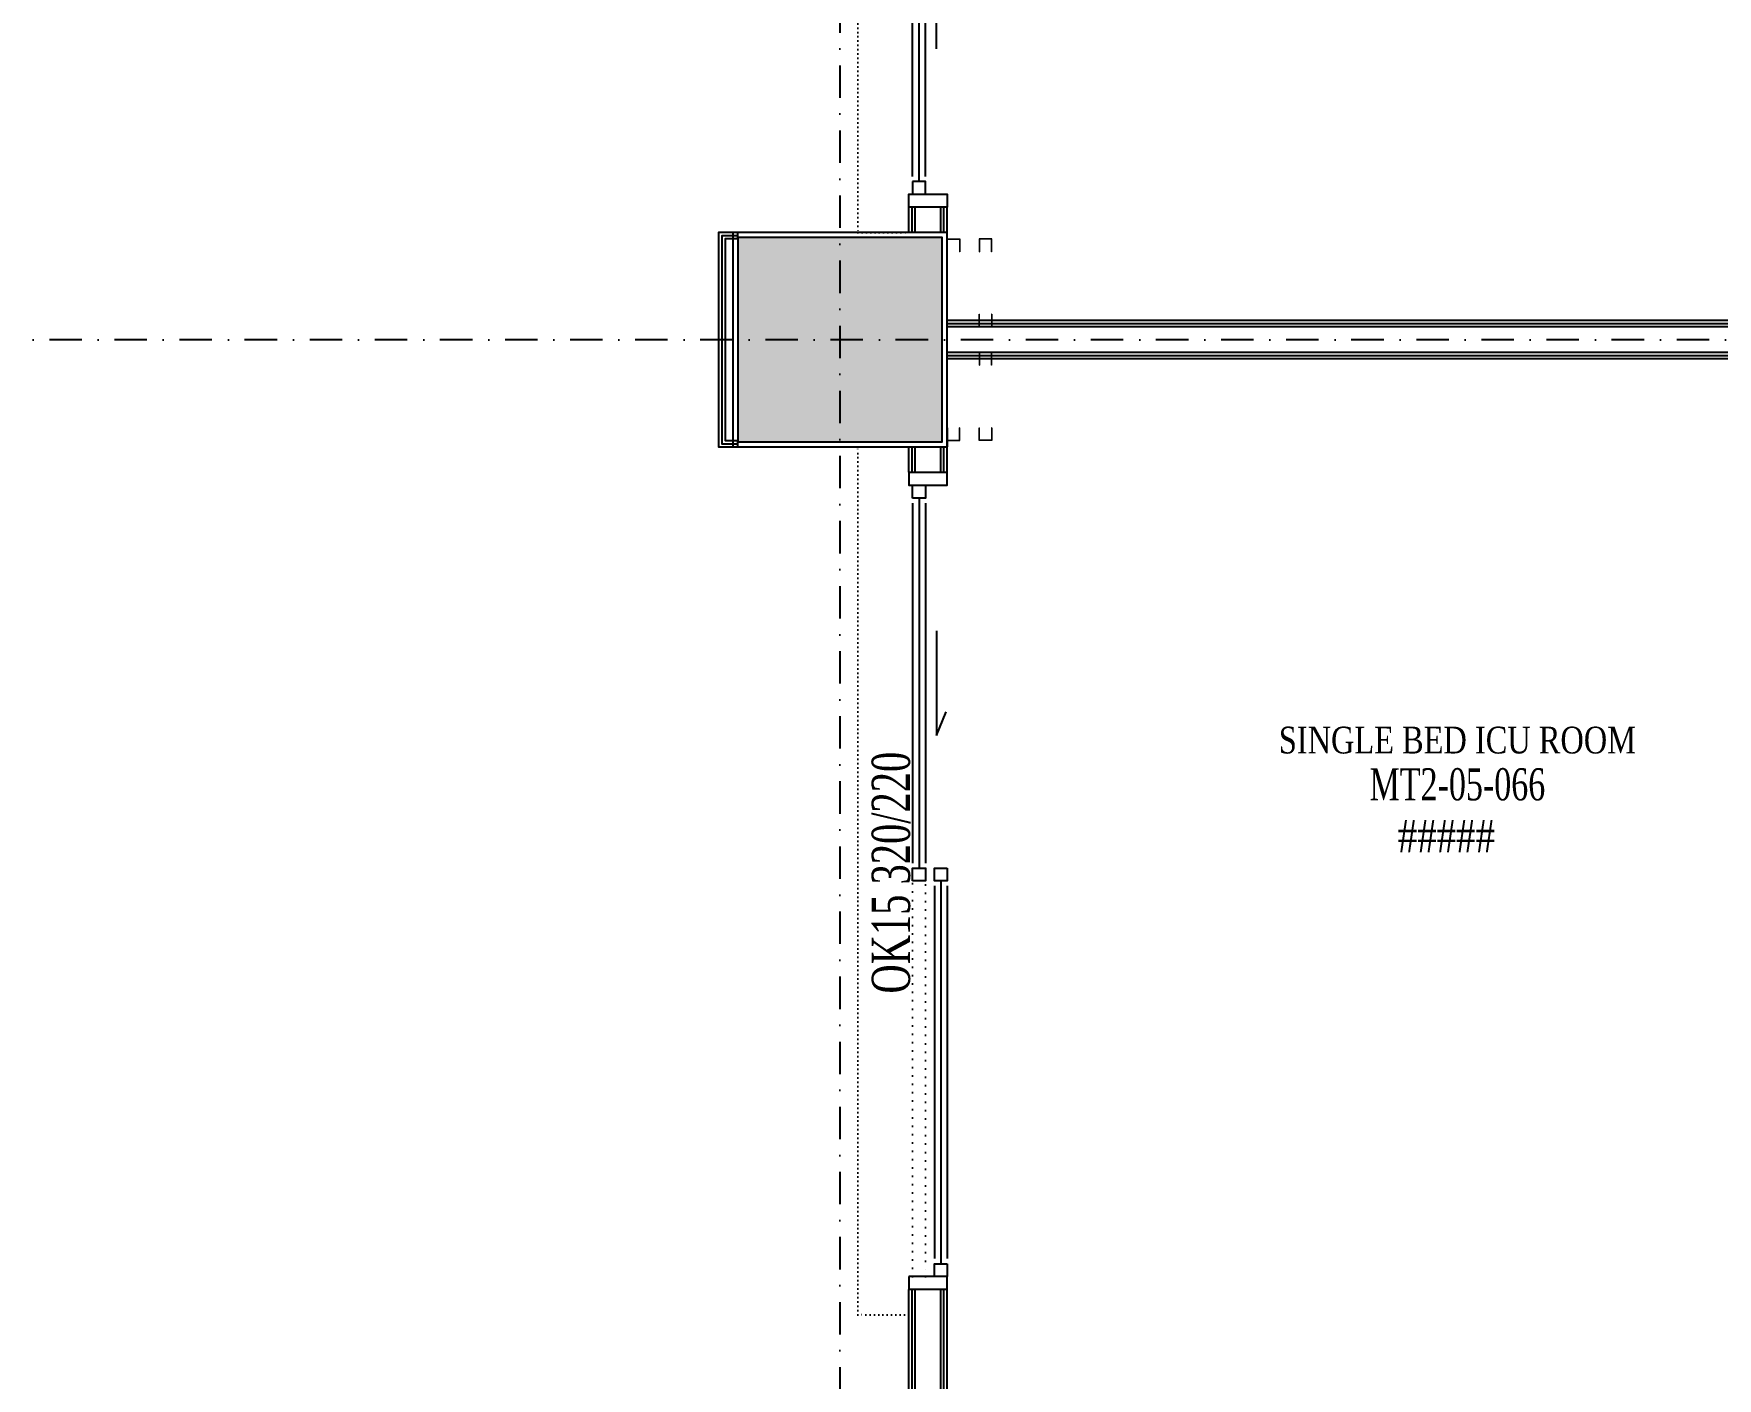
# Model space of a CAD drawing. Header units: inches. Extents: x -772 to 6765, y -813 to 4093.
# Drawn here: x 4784 to 5444, y 443 to 970 of the extents above; entities that cross this region are included whole.
import ezdxf
from ezdxf.enums import TextEntityAlignment as Align

# ---------------------------------------------------------------- set-up
doc = ezdxf.new("R2010")
doc.units = ezdxf.units.IN
doc.header["$MEASUREMENT"] = 0
doc.set_wipeout_variables(frame=1)
doc.linetypes.add('DASHDOT', pattern=[25.4, 12.7, -6.35, 0, -6.35])
doc.linetypes.add('DOT2', pattern=[3.175, 0, -3.175])
doc.layers.add('Dc 50', color=62, linetype='Continuous', lineweight=18)
doc.layers.add('Zena_DC 50', color=62, linetype='Continuous', lineweight=18)
for name, color, linetype in [('FHM_BEYAZ ALÇIPAN', 7, 'Continuous'), ('FHM_WAL_Siva', 30, 'Continuous'), ('H_GAP_Cam', 153, 'Continuous'), ('H_GAP_Kapi_', 120, 'Continuous'), ('H_GAP_KapiIzdusum', 8, 'DOT2'), ('H_GAP_PozKapi', 9, 'Continuous'), ('H_GAP_WipeoutKapi', 255, 'DOT2'), ('H_ROM_MahalEng', 61, 'Continuous'), ('H_ROM_MahalNumarasi', 61, 'Continuous'), ('H_STR_Aks', 250, 'DASHDOT'), ('H_STR_Betonarme', 4, 'Continuous'), ('H_STR_BetonarmeTarama', 251, 'Continuous'), ('Zena_Beyaz Alçıpanel', 7, 'Continuous')]:
    doc.layers.add(name, color=color, linetype=linetype)
doc.styles.add('HG', font='times.ttf')
doc.styles.add('HG_POZ', font='times.ttf')
doc.styles.add('XR_IZM_MH_PLN_04_ROM$0$HG', font='times.ttf')

# ---------------------------------------------------------------- blocks, each defined once
blk = doc.blocks.new('Dc 50')
at = {"layer": 'Dc 50'}
for p, q in [((7173.41, 10465.73), (7168.41, 10465.73)), ((7168.41, 10465.73), (7168.41, 10460.73)), ((7168.41, 10460.73), (7173.41, 10460.73)), ((7173.41, 10465.58), (7168.56, 10465.58)), ((7168.56, 10465.58), (7168.56, 10460.88)), ((7168.56, 10460.88), (7173.41, 10460.88)), ((7173.41, 10465.73), (7173.41, 10465.58)), ((7173.41, 10460.73), (7173.41, 10460.88))]:
    blk.add_line(p, q, dxfattribs=at)
blk = doc.blocks.new('*U44')
at = {"layer": 'H_GAP_PozKapi', "color": 132, "style": 'HG_POZ', "width": 0.7}
blk.add_attdef('KAPIPOZ', text='', height=15, dxfattribs=at).set_placement((156.79, -22.06), align=Align.MIDDLE)
at = {"ltscale": 50}
blk.add_wipeout([(0, 3.5), (320, 3.5), (320, -18.5), (0, -18.5)], dxfattribs=at).dxf.layer = 'H_GAP_WipeoutKapi'
for points in [[(0, -15), (5, -15), (5, 0), (0, 0)], [(155, 0), (160, 0), (160, -5), (155, -5)], [(310, 0), (315, 0), (315, -5), (310, -5)], [(315, -15), (320, -15), (320, 0), (315, 0)], [(10, -13.5), (5, -13.5), (5, -8.5), (10, -8.5)], [(160, -13.5), (155, -13.5), (155, -8.5), (160, -8.5)]]:
    blk.add_lwpolyline(points, close=True)
at = {"layer": 'H_GAP_Cam'}
for p, q in [((162, 0), (308, 0)), ((62, -4.16), (103, -4.16)), ((103, -4.16), (93.83, -0.33)), ((160, -2.5), (310, -2.5)), ((162, -5), (308, -5)), ((10, -11), (155, -11)), ((12, -8.5), (153, -8.5)), ((12, -13.5), (153, -13.5))]:
    blk.add_line(p, q, dxfattribs=at)
at = {"layer": 'H_GAP_Kapi_', "linetype": 'DOT2', "ltscale": 0.5}
blk.add_lwpolyline([(330, -15), (330, -35), (-10, -35), (-10, -15)], dxfattribs=at)
at = {"layer": 'H_GAP_KapiIzdusum', "linetype": 'DOT2'}
blk.add_lwpolyline([(155, -8.5), (315, -8.5), (315, -13.5), (155, -13.5)], dxfattribs=at)
blk = doc.blocks.new('Not_Mahal')
at = {"color": 0, "style": 'XR_IZM_MH_PLN_04_ROM$0$HG', "width": 0.7}
blk.add_attdef('NO', text='', height=18, dxfattribs=at).set_placement((0, 22.5), align=Align.MIDDLE_CENTER)

msp = doc.modelspace()

# ---------------------------------------------------------------- hatches: boundary and pattern name
at = {"layer": 'H_STR_BetonarmeTarama'}
h = msp.add_hatch(color=256, dxfattribs=at)
h.dxf.hatch_style = 1
h.paths.add_polyline_path([(5060, 890), (5060, 810), (5140, 810), (5140, 890)])

# ---------------------------------------------------------------- linework, layer by layer
at = {"layer": 'FHM_BEYAZ ALÇIPAN'}
for p, q in [((5908, 857.5), (5142, 857.5)), ((5908, 856.25), (5142, 856.25)), ((5908, 855), (5142, 855)), ((5908, 845), (5142, 845)), ((5908, 843.75), (5142, 843.75)), ((5908, 842.5), (5142, 842.5))]:
    msp.add_line(p, q, dxfattribs=at)
for points in [[(5127, 892), (5127, 1658)], [(5128.25, 892), (5128.25, 1658)], [(5129.5, 892), (5129.5, 1658)], [(5139.5, 892), (5139.5, 1658)], [(5140.75, 892), (5140.75, 1658)], [(5142, 892), (5142, 1658)], [(5060, 890), (5060, 892), (5052.5, 892), (5052.5, 808), (5060, 808), (5060, 810)], [(5060, 890.75), (5053.75, 890.75), (5053.75, 809.25), (5060, 809.25)], [(5060, 889.5), (5055, 889.5), (5055, 810.5), (5060, 810.5)], [(5127, 42), (5127, 808)], [(5128.25, 42), (5128.25, 808)], [(5129.5, 42), (5129.5, 808)], [(5139.5, 42), (5139.5, 808)], [(5140.75, 42), (5140.75, 808)], [(5142, 42), (5142, 808)]]:
    msp.add_lwpolyline(points, dxfattribs=at)
at = {"layer": 'FHM_WAL_Siva'}
msp.add_lwpolyline([(5142, 892), (5058, 892), (5058, 808), (5142, 808)], close=True, dxfattribs=at)
at = {"layer": 'H_STR_Aks'}
for p, q in [((5100, 4043.005), (5100, -712.77)), ((6664.509, 850), (-659.052, 850))]:
    msp.add_line(p, q, dxfattribs=at)
at = {"layer": 'H_STR_Betonarme'}
msp.add_lwpolyline([(5060, 890), (5060, 810), (5140, 810), (5140, 890)], close=True, dxfattribs=at)
at = {"layer": 'Zena_Beyaz Alçıpanel'}
for p, q in [((5142, 889.5), (5142, 892)), ((5142, 810.5), (5142, 808))]:
    msp.add_line(p, q, dxfattribs=at)

# ---------------------------------------------------------------- block references
at = {"layer": 'H_ROM_MahalNumarasi'}
ref = msp.add_blockref('Not_Mahal', (5341.898, 675.849), dxfattribs=dict(at, xscale=0.7, yscale=0.7))
ref.add_attrib('ROOMNAME', 'SINGLE BED ICU ROOM', dxfattribs={"layer": 'H_ROM_MahalEng', "height": 10.5, "style": 'HG', "width": 0.8}).set_placement((5341.898, 693.174), align=Align.MIDDLE_CENTER)
ref.add_attrib('NO', 'MT2-05-066', dxfattribs={"layer": '0', "color": 0, "height": 12.6, "style": 'HG', "width": 0.7}).set_placement((5341.898, 675.849), align=Align.MIDDLE_CENTER)
ref.add_attrib('ALAN', '#####', dxfattribs={"layer": '0', "color": 0, "height": 12.6, "style": 'HG', "width": 0.8}).set_placement((5356.598, 655.549), align=Align.MIDDLE_RIGHT)
at = {"layer": 'Zena_DC 50', "xscale": -1}
for p, rotation in [((15607.73, 8057.91), 90), ((-5306.23, -6313.41), 270), ((-5306.23, -6357.91), 270)]:
    msp.add_blockref('Dc 50', p, dxfattribs=dict(at, rotation=rotation))
at = {"layer": 'Zena_DC 50'}
for p, rotation in [((-5306.23, 8057.91), 270), ((-5306.23, 8013.41), 270), ((15607.73, -6357.91), 90.00000000000001)]:
    msp.add_blockref('Dc 50', p, dxfattribs=dict(at, rotation=rotation))

# ---------------------------------------------------------------- next in the draw order: block references
at = {"layer": 'H_GAP_Kapi_'}
ref = msp.add_blockref('*U44', (5142, 902), dxfattribs=dict(at, xscale=-1, rotation=270))
ref.add_attrib('KAPIPOZ', 'OK15 320/220', dxfattribs={"layer": 'H_GAP_PozKapi', "color": 132, "height": 15, "rotation": 450, "style": 'HG_POZ', "width": 0.7}).set_placement((5119.942, 1058.794), align=Align.MIDDLE)
ref = msp.add_blockref('*U44', (5142, 798), dxfattribs=dict(at, rotation=270))
ref.add_attrib('KAPIPOZ', 'OK15 320/220', dxfattribs={"layer": 'H_GAP_PozKapi', "color": 132, "height": 15, "rotation": 450, "style": 'HG_POZ', "width": 0.7}).set_placement((5119.942, 641.221), align=Align.MIDDLE)

doc.saveas('drawing.dxf')
